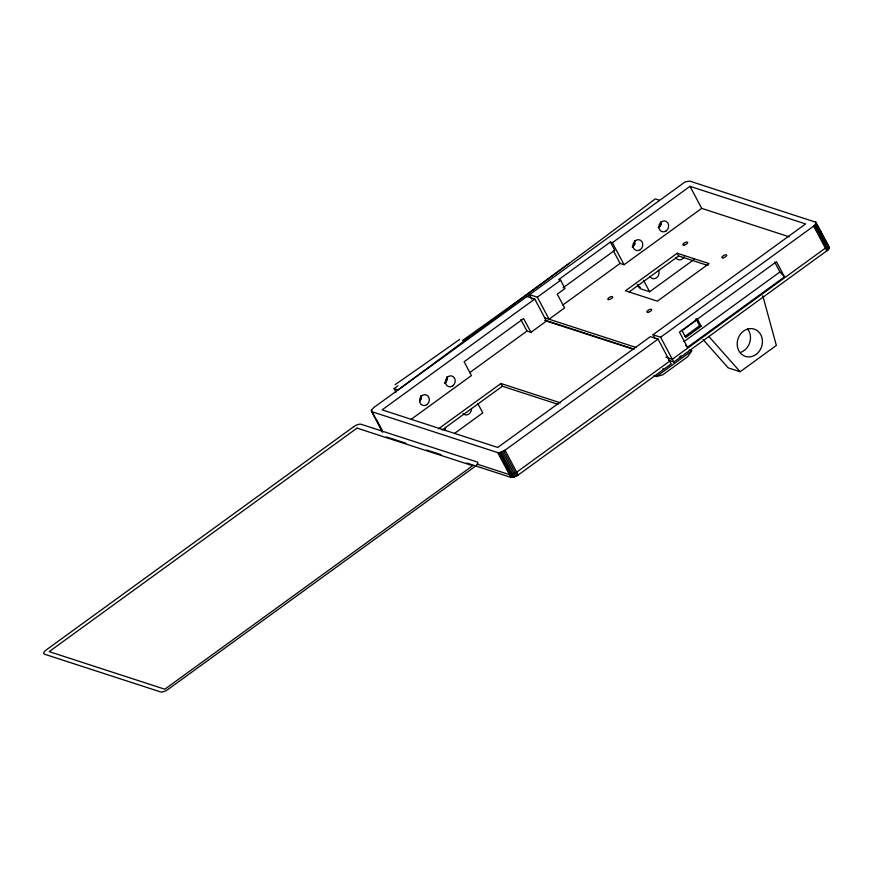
<?xml version="1.0" encoding="UTF-8"?>
<svg xmlns="http://www.w3.org/2000/svg" width="873" height="873" viewBox="0 0 873 873"><rect width="100%" height="100%" fill="white"/><g stroke="black" fill="none" stroke-linecap="round" stroke-linejoin="round"><path stroke-width="1.31" d="M466.837 463.061L510.88 477.378L514.175 477.051L518.202 474.999L671.217 363.899L658.035 339.106L505.02 450.206L499.705 452.607L497.697 452.585L372.04 411.75L371.385 410.146L373.775 407.549L685.043 181.955L689.725 181.093L815.949 222.288L829.35 247.616L827.899 250.038L673.803 362.022L668.653 360.342M531.843 299.21L529.376 294.572L537.342 297.158L549.052 319.191L564.58 307.918L557.258 294.157L565.017 288.516L560.619 280.255L558.633 279.611L610.369 242.05L612.366 242.694L689.976 186.342L805.615 223.935L652.982 334.752L660.621 337.229L813.647 226.129L815.535 224.372L815.949 222.288M689.168 350.062L691.743 350.902L687.662 356.73L662.694 374.855L656.42 376.547L653.855 375.706M659.377 200.19L655.394 198.902L651.476 201.739A3209.006 1222.855 -28 0 1 589.941 247.987L398.099 389.904L394.094 388.605L397.946 385.811M520.865 319.573L526.965 331.053L530.948 332.34L546.465 321.068L534.756 299.046L382.123 409.863L497.763 447.445L650.396 336.629L658.035 339.106M537.342 297.158L560.619 280.255M563.02 287.872L614.767 250.311L610.369 242.05M469.674 372.651L526.965 331.053M562.812 305.026L620.103 263.428L624.075 264.726L701.706 208.374L789.061 236.769M411.336 419.193L471.442 375.543L464.12 361.771L523.625 318.569L530.948 332.34M677.197 253.235L625.461 290.796L657.358 301.163L709.094 263.602L677.197 253.235L678.659 255.985L708.014 265.523M438.442 428.861L500.927 383.487L560.499 402.857M629.127 291.953L678.659 255.985M442.098 430.018L502.39 386.248L558.076 404.341M454.626 433.346L482.78 412.896L477.847 403.621M638.239 285.198L640.073 288.636L649.643 291.757L694.046 259.51M697.549 319.365L682.031 330.627L685.687 337.513L701.215 326.24L697.549 319.365L696.294 318.951M685.13 336.247L699.611 325.727L701.215 326.24M684.006 341.594L779.916 271.961L774.646 262.053M687.498 347.301L784.511 276.872L776.457 261.725L679.445 332.155L687.498 347.301L685.665 345.337M669.755 361.138L515.463 473.057L509.417 474.617L477.029 464.098M656.42 376.547L691.743 350.902M703.092 339.564L728.169 367.849L740.129 371.734L776.348 345.435L762.784 295.761M462.483 340.535L485.082 324.418A3209.006 1222.855 -28 0 0 569.196 263.351M640.411 287.392L638.501 286.77L637.268 284.456M526.79 296.449L534.756 299.046M544.501 317.717L636.308 347.552M665.903 357.177L672.341 359.261L825.356 248.161L827.746 245.575L827.102 243.971M545.134 320.195L633.918 349.058M544.938 320.577L633.722 349.429M386.51 436.958L405.945 443.266M426.668 450.01L440.92 454.637M779.916 271.961L784.511 276.872M708.778 336.378L740.129 371.734M815.382 221.938L829.35 247.616M816.026 223.543L829.208 248.325M815.535 224.372L828.717 249.154M814.727 225.256L827.899 250.038M813.647 226.129L826.829 250.922M689.976 186.342L701.706 208.374M695.956 318.841L699.611 325.727M643.543 280.277L649.643 291.757M612.366 242.694L624.075 264.726M660.621 337.229L673.803 362.022M613.392 250.813L620.103 263.428M652.982 334.752L654.837 338.233M500.927 383.487L502.39 386.248M505.02 450.206L518.202 474.999M503.754 451.035L516.925 475.818M502.379 451.734L515.561 476.516M501.004 452.269L514.175 477.051M499.705 452.607L512.877 477.389M498.581 452.716L511.753 477.498M497.697 452.585L510.88 477.378M394.094 388.605L395.993 392.173M371.385 410.146L373.24 413.627M376.318 419.422L381.872 429.854M372.04 411.75L382.516 431.458M371.254 410.856L382.57 432.277M446.67 377.158A5.063 4.387 -72 0 1 444.553 382.941M420.797 395.938A5.063 4.387 -72 0 1 419.607 400.849M635.042 243.862A5.063 4.387 -72 0 1 632.325 246.415M661.374 223.837A5.063 4.387 -72 0 1 658.187 227.635M459.558 339.455A3209.017 1217.933 -28 0 1 395.131 384.633M445.612 427.77A5.565 4.834 -72 0 1 444.935 430.564M471.475 408.99A5.565 4.834 -72 0 1 468.408 414.304A5.565 4.834 -72 0 1 463.072 413.562M658.406 270.128A5.565 4.834 -72 0 1 656.551 277.767A5.565 4.834 -72 0 1 649.861 276.326M684.225 256.826A5.565 4.834 -72 0 1 675.735 257.535M747.604 328.968A14.339 12.44 -72 0 1 741.024 352.234M680.973 355.769A2.87 1.091 -28 0 1 680.58 356.195M680.056 356.621A2.87 1.091 -28 0 1 679.434 357.024M663.371 368.69A2.87 1.091 -28 0 1 662.847 369.115M634.671 240.752A5.565 4.834 -72 0 1 632.336 247.114M660.534 221.971A5.565 4.834 -72 0 1 659.224 227.373M447.107 376.929A5.565 4.834 -72 0 1 444.783 383.291M421.244 395.709A5.565 4.834 -72 0 1 419.935 401.122M353.772 426.646L46.171 649.981A5.904 2.248 -28 0 0 44.436 654.172L160.534 691.907A5.904 2.248 -28 0 0 167.845 689.528L475.447 466.193A5.904 2.248 -28 0 0 477.182 462.003L361.084 424.267A5.904 2.248 -28 0 0 353.772 426.646M357.035 428.119L49.183 651.629L164.822 689.223L472.675 465.702L357.035 428.119M756.04 354.46A14.339 12.44 -72 0 0 756.225 329.994A14.339 12.44 -72 0 0 737.183 343.82A14.339 12.44 -72 0 0 756.04 354.46M648.148 312.294A2.695 1.026 -28 0 0 651.738 309.697A2.695 1.026 -28 0 0 648.028 310.373A2.695 1.026 -28 0 0 648.148 312.294M609.081 299.592A2.695 1.026 -28 0 0 612.66 296.995A2.695 1.026 -28 0 0 608.95 297.671A2.695 1.026 -28 0 0 609.081 299.592M684.094 245.127A2.695 1.026 -28 0 0 687.684 242.519A2.695 1.026 -28 0 0 683.974 243.207A2.695 1.026 -28 0 0 684.094 245.127M723.171 257.83A2.695 1.026 -28 0 0 726.762 255.222A2.695 1.026 -28 0 0 723.051 255.898A2.695 1.026 -28 0 0 723.171 257.83M666.164 230.919A5.565 4.834 -72 0 0 666.241 221.426A5.565 4.834 -72 0 0 658.842 226.794A5.565 4.834 -72 0 0 666.164 230.919M640.291 249.7A5.565 4.834 -72 0 0 640.367 240.206A5.565 4.834 -72 0 0 632.969 245.575A5.565 4.834 -72 0 0 640.291 249.7M426.864 404.657A5.565 4.834 -72 0 0 426.941 395.163A5.565 4.834 -72 0 0 419.542 400.532A5.565 4.834 -72 0 0 426.864 404.657M452.738 385.877A5.565 4.834 -72 0 0 452.814 376.383A5.565 4.834 -72 0 0 445.416 381.752A5.565 4.834 -72 0 0 452.738 385.877"/></g></svg>
